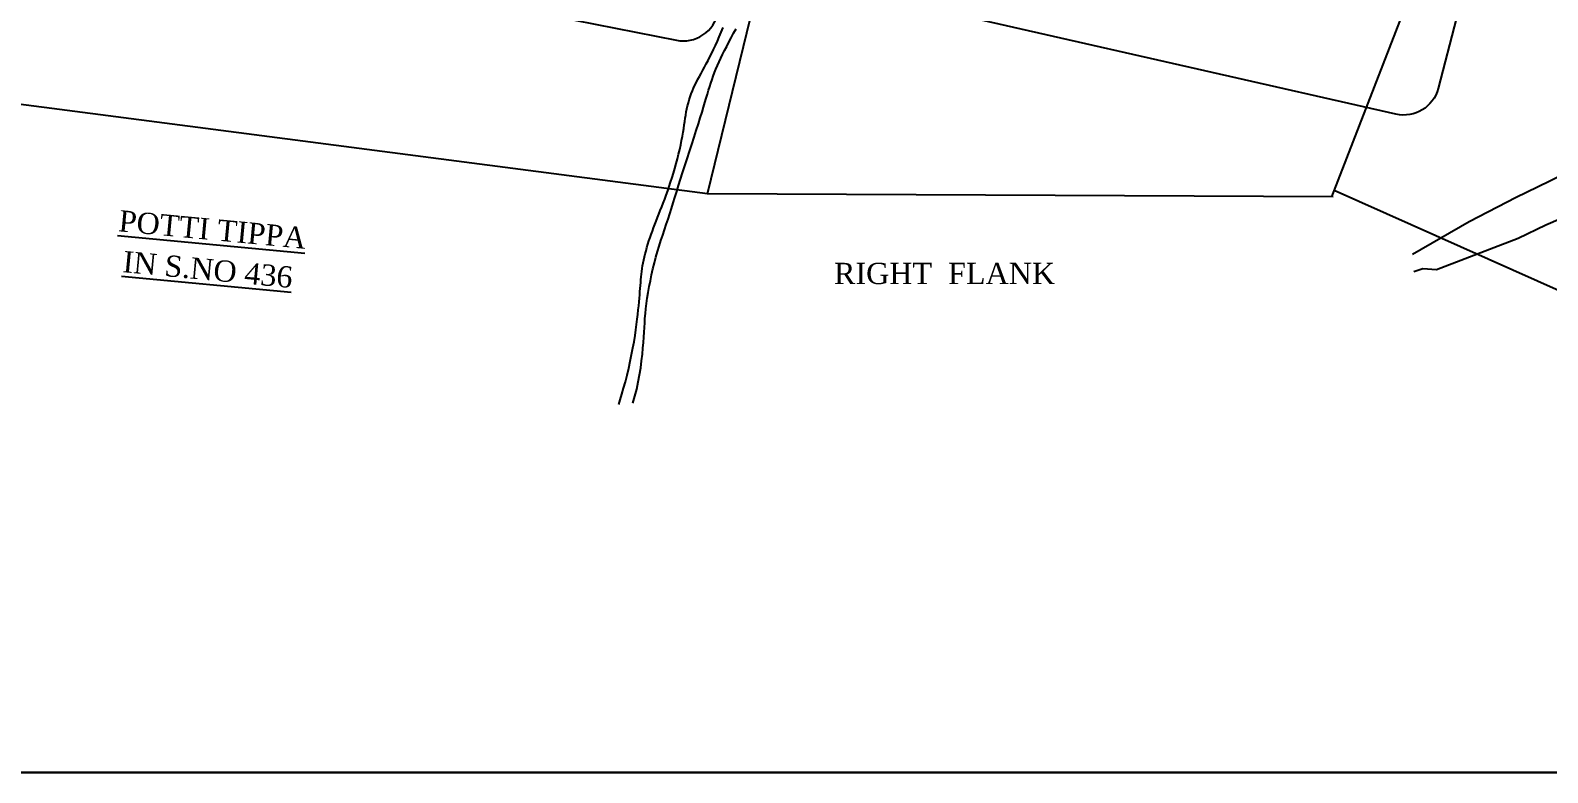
# Model space of a CAD drawing. Header units: inches. Extents: x -174 to 53028, y 1037 to 42359.
# Drawn here: x 11493 to 26914, y 1037 to 8578 of the extents above; entities that cross this region are included whole.
import ezdxf

# ---------------------------------------------------------------- set-up
doc = ezdxf.new("R2010")
doc.units = ezdxf.units.IN
doc.header["$MEASUREMENT"] = 0
doc.layers.add('DWG.LINE', color=10, linetype='Continuous')
doc.layers.add('TEXT', color=7, linetype='Continuous')
doc.layers.add('TITLE', color=7, linetype='Continuous', lineweight=30)
doc.styles.get("Standard").update_dxf_attribs({"font": 'times.ttf', "height": 120})

msp = doc.modelspace()

# ---------------------------------------------------------------- linework, layer by layer
at = {"layer": 'DWG.LINE', "ltscale": 0.2}
msp.add_line((14716.4, 9139.2), (18058.9, 8478), dxfattribs=at)
for points in [[(24720.2, 6887.9), (26109, 10470.5), (27583.5, 14129.9), (28803.8, 17881.8), (29729.7, 20599.6), (30807.9, 24941.2), (31581.3, 27984.4), (31738.1, 28682.8), (32529.2, 30939.4), (33449.8, 33425.9), (33838.4, 34574.9), (34627.4, 36816.3), (35309.4, 38734.9)], [(18373.7, 6917.6), (20126.4, 14088.8), (20627.8, 16705.4), (21383.8, 20954.2), (21777.5, 23177.9), (22236.5, 29101.6), (22016.3, 38100)], [(24735.1, 6887.8), (18373.7, 6917.6), (11373, 7826.9), (4929.8, 9476.9), (3312, 9374.2), (1721.1, 8864.3), (2856.7, 1036.6)], [(17473.5, 4776.3), (17488.9, 4825.4), (17505.3, 4881.3), (17522.4, 4942.6), (17539.8, 5008.1), (17557.1, 5076.4), (17573.8, 5146.1), (17589.6, 5216.1), (17604.1, 5284.9), (17617, 5351.4), (17628.3, 5415.3), (17638.2, 5476.5), (17646.7, 5534.9), (17654.2, 5590.4), (17660.6, 5642.9), (17666.2, 5692.2), (17671, 5738.2), (17675.3, 5781), (17679.1, 5820.7), (17682.5, 5857.8), (17685.5, 5892.7), (17688.3, 5925.5), (17690.9, 5956.8), (17693.4, 5986.9), (17695.9, 6016), (17698.5, 6044.7), (17701.2, 6073), (17704.2, 6101.1), (17707.5, 6129.3), (17711.4, 6157.6), (17715.8, 6186.3), (17721, 6215.5), (17726.9, 6245.4), (17733.7, 6276.2), (17741.4, 6307.7), (17749.9, 6339.8), (17759.1, 6372.4), (17769.1, 6405.4), (17779.6, 6438.8), (17790.7, 6472.2), (17802.3, 6505.8), (17814.4, 6539.2), (17826.9, 6572.8), (17839.8, 6606.7), (17853.1, 6640.9), (17866.8, 6675.8), (17880.8, 6711.4), (17895.1, 6747.9), (17909.8, 6785.5), (17924.7, 6824.3), (17939.8, 6864.3), (17955, 6905.6), (17970.3, 6947.9), (17985.4, 6991.5), (18000.3, 7036.1), (18015, 7081.8), (18029.4, 7128.6), (18043.2, 7176.3), (18056.6, 7224.7), (18069.2, 7273.1), (18081.2, 7321.3), (18092.3, 7368.8), (18102.5, 7415.1), (18111.8, 7459.9), (18119.9, 7502.6), (18126.9, 7543), (18132.9, 7581.2), (18138.3, 7617.5), (18143.4, 7652.3), (18148.3, 7685.6), (18153.4, 7718), (18158.9, 7749.5), (18165, 7780.5), (18172.1, 7811.3), (18180.2, 7841.9), (18189.2, 7872.3), (18199.1, 7902.5), (18209.9, 7932.5), (18221.6, 7962.4), (18234.2, 7992.1), (18247.7, 8021.8), (18262, 8051.3), (18277, 8080.9), (18292.8, 8110.8), (18309.3, 8141.3), (18326.3, 8172.4), (18343.8, 8204.5), (18361.7, 8237.6), (18380, 8272.1), (18398.6, 8308.2), (18417.4, 8345.7), (18436.5, 8384.9), (18455.8, 8425.8), (18475.3, 8468.3), (18495, 8512.5), (18514.8, 8558.5), (18534.8, 8606.2)], [(17617.2, 4791.7), (17637.7, 4861.3), (17655.6, 4933.1), (17671.1, 5006.1), (17684.4, 5079), (17695.7, 5151), (17705, 5220.8), (17712.7, 5287.5), (17718.9, 5349.9), (17723.7, 5407.4), (17727.5, 5460.6), (17730.7, 5510.6), (17733.5, 5558.5), (17736.4, 5605.3), (17739.6, 5652.1), (17743.6, 5700), (17748.7, 5750), (17755.2, 5802.9), (17763, 5858.4), (17772.1, 5916), (17782.5, 5975.1), (17794.1, 6035.1), (17806.7, 6095.5), (17820.5, 6155.7), (17835.2, 6215.1), (17850.9, 6273.4), (17867.4, 6330.5), (17884.4, 6386.6), (17902, 6442), (17919.8, 6496.8), (17937.8, 6551.2), (17955.7, 6605.4), (17973.5, 6659.5), (17991, 6713.8), (18008.3, 6768.7), (18025.8, 6824.4), (18043.5, 6881.6), (18061.8, 6940.5), (18080.8, 7001.5), (18100.7, 7065.1), (18121.8, 7131.7), (18144.1, 7201.4), (18167.4, 7273.4), (18191.1, 7346.5), (18214.9, 7419.6), (18238.3, 7491.6), (18260.8, 7561.5), (18282.1, 7627.9), (18301.6, 7690), (18319.1, 7746.7), (18334.8, 7798.6), (18348.9, 7846.2), (18361.9, 7890.1), (18374.1, 7931.1), (18385.7, 7969.8), (18397.2, 8006.8), (18408.7, 8042.7), (18420.8, 8078.2), (18433.4, 8113.5), (18446.8, 8148.9), (18461, 8184.6), (18476.2, 8220.8), (18492.4, 8257.6), (18509.9, 8295.4), (18528.8, 8334.3), (18549.1, 8374.6), (18570.6, 8416.1), (18593.2, 8458.9), (18616.7, 8503), (18640.8, 8548.3), (18665.3, 8594.7)], [(25541.3, 6302.9), (26115.3, 6637), (26593.9, 6885), (26811.1, 6989.5), (27080.7, 7120.2)], [(30692.4, 4298.3), (24744.3, 6950.1)], [(25554.3, 6128.4), (25644.9, 6160), (25785.4, 6148.7), (26614.7, 6465.5), (26896.3, 6602.9), (27193.1, 6731.8), (27453.6, 6817.8), (27598.6, 6854), (27716.5, 6747.7), (27807.1, 6664), (27893.2, 6618.7), (27934, 6516.9), (28018.1, 6346), (28149.5, 6015.6), (28247, 5755.4), (28331, 5337.4), (28355.9, 5172.2), (28426.1, 4902.9), (28505.7, 4593.3), (28501.1, 4419.1)]]:
    msp.add_lwpolyline(points, dxfattribs=at)
msp.add_lwpolyline([(25034.7, 10053), (25901.4, 9868.7, -0.4274162), (26174.9, 9426), (25800.8, 7987.3, -0.4052284), (25372.5, 7726.9), (19546.5, 9052, -0.4104885), (19274.4, 9478.4), (19567.6, 10848.2, -0.4138165), (19994.5, 11125), (20941.1, 10923.7)], format="xyb", dxfattribs=at)
msp.add_arc((18128.8, 8831.2), 360, 258.81039, 348.81714, dxfattribs=at)
at = {"layer": 'TITLE', "ltscale": 0.2}
msp.add_lwpolyline([(-174.2, 42359.3), (53008, 42359.3), (53008, 1036.6), (-174.2, 1036.6)], close=True, dxfattribs=at)

# ---------------------------------------------------------------- texts
at = {"layer": 'TEXT', "ltscale": 0.2}
for s, p in [('%%UPOTTI TIPPA', (12383, 6537.6)), ('%%UIN S.NO 436', (12424.5, 6122.8))]:
    msp.add_text(s, height=216, rotation=354.6173, dxfattribs=at).set_placement(p)
msp.add_text('RIGHT  FLANK', height=216, dxfattribs=at).set_placement((19660.3, 6000.7))

doc.saveas('drawing.dxf')
